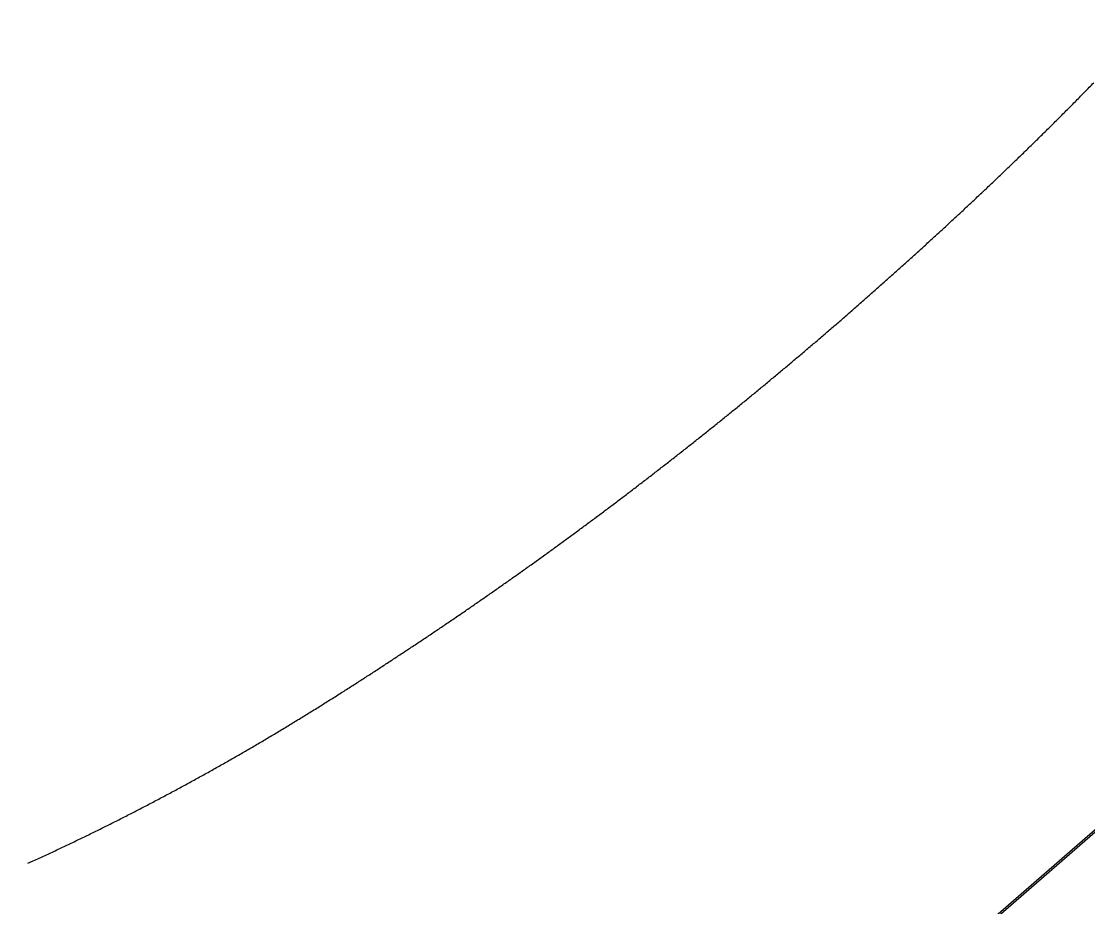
# Model space of a CAD drawing. Extents: x 527 to 614, y 487 to 635.
# Drawn here: x 592.727 to 597.581, y 516.752 to 520.782 of the extents above; entities that cross this region are included whole.
import ezdxf

# ---------------------------------------------------------------- set-up
doc = ezdxf.new("R2010")
doc.units = 0
doc.header["$MEASUREMENT"] = 0
for name, color, linetype in [('1', 4, 'Continuous'), ('204', 7, 'Continuous'), ('SPA', 2, 'Continuous')]:
    doc.layers.add(name, color=color, linetype=linetype)

# ---------------------------------------------------------------- blocks, each defined once
blk = doc.blocks.new('55')
at = {"layer": '204', "color": 4, "linetype": 'Continuous'}
for p, q in [((-0.638043, 0.807615), (-6.263176, -4.08224)), ((-0.838045, 0.644162), (-7.632718, -5.262357))]:
    blk.add_line(p, q, dxfattribs=at)
for points in [[(-1.030664, 0.295698, -0.00000094), (-1.065456, 0.258308, -0.0000009), (-1.100247, 0.220917, -0.00000086), (-1.13504, 0.183527, -0.00000081), (-1.169832, 0.146137, -0.00000077), (-1.204625, 0.108746, -0.00000072), (-1.239418, 0.071355, -0.00000068), (-1.274211, 0.033965, -0.00000064), (-1.309005, -0.003426, -0.0000006), (-1.343799, -0.040817, -0.00000055), (-1.378593, -0.078208, -0.00000051), (-1.413388, -0.1156, -0.00000046), (-1.448182, -0.152991, -0.00000042), (-1.482977, -0.190382, -0.00000038), (-1.517772, -0.227774, -0.00000034), (-1.552567, -0.265165, -0.00000029), (-1.587362, -0.302557, -0.00000025), (-1.622158, -0.339948, -0.0000002), (-1.656953, -0.37734, -0.00000016), (-1.691748, -0.414732, -0.00000012), (-1.726544, -0.452123, -0.00000007), (-1.76134, -0.489515, -0.00000003), (-1.796135, -0.526907)], [(-1.830931, -0.564299, 0.00000004), (-1.865726, -0.60169, 0.00000006), (-1.900522, -0.639082, 0.00000005), (-1.935318, -0.676474, 0.00000005), (-1.970113, -0.713866, 0.00000005), (-2.004909, -0.751257, 0.00000005), (-2.039704, -0.788649, 0.00000005), (-2.0745, -0.826041, 0.00000005), (-2.109295, -0.863433, 0.00000005), (-2.144091, -0.900825, 0.00000005), (-2.178886, -0.938217, 0.00000005), (-2.213682, -0.975608, 0.00000005), (-2.248478, -1.013, 0.00000005), (-2.283273, -1.050392, 0.00000005), (-2.318069, -1.087784, 0.00000005), (-2.352864, -1.125176, 0.00000005), (-2.38766, -1.162568, 0.00000005), (-2.422455, -1.19996, 0.00000005), (-2.45725, -1.237351, 0.00000005), (-2.492046, -1.274743, 0.00000005), (-2.526841, -1.312135, 0.00000005), (-2.561637, -1.349527, 0.00000005), (-2.596432, -1.386919, 0.00000005), (-2.631228, -1.424311, 0.00000005), (-2.666023, -1.461703, 0.00000005), (-2.700818, -1.499095, 0.00000005), (-2.735614, -1.536487, 0.00000005), (-2.770409, -1.573879, 0.00000005), (-2.805205, -1.611271, 0.00000005), (-2.84, -1.648663, 0.00000005), (-2.874795, -1.686055, 0.00000005), (-2.909591, -1.723447, 0.00000005), (-2.944386, -1.760839, 0.00000005), (-2.979181, -1.798231, 0.00000005), (-3.013977, -1.835623, 0.00000005), (-3.048772, -1.873015, 0.00000005), (-3.083567, -1.910407, 0.00000005), (-3.118363, -1.947799, 0.00000005), (-3.153158, -1.985191, 0.00000005), (-3.187953, -2.022583, 0.00000005), (-3.222749, -2.059975, 0.00000005), (-3.257544, -2.097367, 0.00000005), (-3.292339, -2.134759, 0.00000005), (-3.327135, -2.172151, 0.00000005), (-3.36193, -2.209543, 0.00000005), (-3.396725, -2.246935, 0.00000005), (-3.43152, -2.284328, 0.00000005), (-3.466316, -2.32172, 0.00000005), (-3.501111, -2.359112, 0.00000005), (-3.535906, -2.396504, 0.00000005), (-3.570701, -2.433896, 0.00000005), (-3.605496, -2.471288, 0.00000005), (-3.640292, -2.50868, 0.00000005), (-3.675087, -2.546073, 0.00000005), (-3.709882, -2.583465, 0.00000005), (-3.744677, -2.620857, 0.00000005), (-3.779472, -2.658249, 0.00000005), (-3.814267, -2.695641, 0.00000005), (-3.849063, -2.733033, 0.00000005), (-3.883858, -2.770426, 0.00000005), (-3.918653, -2.807818, 0.00000005), (-3.953448, -2.84521, 0.00000005), (-3.988243, -2.882602, 0.00000005), (-4.023038, -2.919995, 0.00000005), (-4.057833, -2.957387, 0.00000005), (-4.092628, -2.994779, 0.00000005), (-4.127423, -3.032171, 0.00000005), (-4.162218, -3.069564, 0.00000005), (-4.197014, -3.106956, 0.00000005), (-4.231809, -3.144348, 0.00000005), (-4.266604, -3.18174, 0.00000005), (-4.301399, -3.219133, 0.00000005), (-4.336194, -3.256525, 0.00000005), (-4.370989, -3.293917, 0.00000005), (-4.405784, -3.33131, 0.00000005), (-4.440579, -3.368702, 0.00000005), (-4.475374, -3.406094, 0.00000005), (-4.510169, -3.443487, 0.00000005), (-4.544964, -3.480879, 0.00000005), (-4.579759, -3.518271, 0.00000005), (-4.614554, -3.555664, 0.00000005), (-4.649349, -3.593056, 0.00000005), (-4.684144, -3.630448, 0.00000005), (-4.718938, -3.667841, 0.00000005), (-4.753733, -3.705233, 0.00000005), (-4.788528, -3.742626, 0.00000005), (-4.823323, -3.780018, 0.00000005), (-4.858118, -3.81741, 0.00000005), (-4.892913, -3.854803, 0.00000006), (-4.927708, -3.892195, 0.00000006), (-4.962503, -3.929588, 0.00000006), (-4.997298, -3.96698, 0.00000006), (-5.032093, -4.004373, 0.00000006), (-5.066888, -4.041765, 0.00000006), (-5.101682, -4.079158, 0.00000005), (-5.136476, -4.116549, 0.00000006), (-5.171272, -4.153943, 0.00000006), (-5.206071, -4.19134, 0.00000005), (-5.240862, -4.228728, 0.00000005), (-5.275639, -4.266101, 0.00000006), (-5.310451, -4.303513, 0.00000009), (-5.345316, -4.340981, 0.00000005), (-5.380041, -4.378298, -0.00000007), (-5.414557, -4.415391, 0.00000008), (-5.44963, -4.453083, 0.00000052), (-5.485522, -4.491655, -0.00000005), (-5.51922, -4.527868, -0.00000193), (-5.549684, -4.560606, 0.00000062), (-5.588809, -4.602653, 0.00000589)], [(-5.649071, -4.667417, 0.00000318), (-5.727989, -4.752233, 0.00000143)], [(-0.88808, 0.413868, -0.00000008), (-0.936805, 0.361503, -0.00000008), (-0.98553, 0.309139, -0.00000008), (-1.034255, 0.256774, -0.00000007), (-1.082979, 0.204409, -0.00000006), (-1.131704, 0.152045, -0.00000005), (-1.180429, 0.09968, -0.00000004), (-1.229154, 0.047316, -0.00000004), (-1.277879, -0.005049, -0.00000003), (-1.326604, -0.057414, -0.00000002), (-1.375329, -0.109779)], [(-1.618954, -0.371602, 0.00000003), (-1.667679, -0.423967, 0.00000004), (-1.716404, -0.476332, 0.00000005), (-1.765129, -0.528696, 0.00000005), (-1.813854, -0.581061, 0.00000006), (-1.862579, -0.633426, 0.00000006), (-1.911304, -0.685791, 0.00000006), (-1.960029, -0.738156, 0.00000006), (-2.008754, -0.79052, 0.00000006), (-2.057479, -0.842885, 0.00000006), (-2.106204, -0.89525, 0.00000006), (-2.154929, -0.947615, 0.00000006), (-2.203654, -0.99998, 0.00000006), (-2.252379, -1.052345, 0.00000006), (-2.301104, -1.10471, 0.00000006), (-2.349829, -1.157075, 0.00000006), (-2.398553, -1.20944, 0.00000006), (-2.447278, -1.261805, 0.00000006), (-2.496003, -1.31417, 0.00000006), (-2.544728, -1.366535, 0.00000006), (-2.593453, -1.4189, 0.00000006), (-2.642177, -1.471265, 0.00000006), (-2.690902, -1.52363, 0.00000006), (-2.739627, -1.575995, 0.00000006), (-2.788352, -1.62836, 0.00000006), (-2.837076, -1.680725, 0.00000006), (-2.885801, -1.73309, 0.00000006), (-2.934526, -1.785455, 0.00000006), (-2.983251, -1.83782, 0.00000006), (-3.031975, -1.890185, 0.00000006), (-3.0807, -1.94255, 0.00000006), (-3.129424, -1.994915, 0.00000006), (-3.178149, -2.04728, 0.00000006), (-3.226874, -2.099646, 0.00000006), (-3.275598, -2.152011, 0.00000006), (-3.324323, -2.204376, 0.00000006), (-3.373047, -2.256741, 0.00000006), (-3.421772, -2.309106, 0.00000006), (-3.470497, -2.361471, 0.00000006), (-3.519221, -2.413837, 0.00000006), (-3.567946, -2.466202, 0.00000006), (-3.61667, -2.518567, 0.00000006), (-3.665395, -2.570932, 0.00000006), (-3.714119, -2.623298, 0.00000006), (-3.762844, -2.675663, 0.00000006), (-3.811568, -2.728028, 0.00000006), (-3.860293, -2.780394, 0.00000006), (-3.909017, -2.832759, 0.00000006), (-3.957741, -2.885124, 0.00000006), (-4.006466, -2.93749, 0.00000006), (-4.05519, -2.989855, 0.00000006), (-4.103915, -3.04222, 0.00000006), (-4.152639, -3.094586, 0.00000006), (-4.201363, -3.146951, 0.00000006), (-4.250088, -3.199317, 0.00000006), (-4.298812, -3.251682, 0.00000006), (-4.347536, -3.304048, 0.00000006), (-4.39626, -3.356413, 0.00000006), (-4.444985, -3.408778, 0.00000006), (-4.493709, -3.461144, 0.00000006), (-4.542433, -3.513509, 0.00000006), (-4.591158, -3.565875, 0.00000006), (-4.639882, -3.61824, 0.00000006), (-4.688606, -3.670606, 0.00000006), (-4.73733, -3.722972, 0.00000007), (-4.786055, -3.775338, 0.00000007), (-4.834778, -3.827703, 0.00000006), (-4.883501, -3.880067, 0.00000007), (-4.932227, -3.932434, 0.00000007), (-4.980957, -3.984806, 0.00000006), (-5.029675, -4.037165, 0.00000006), (-5.078374, -4.089504, 0.00000007), (-5.127123, -4.141896, 0.00000008), (-5.175946, -4.194368, 0.00000008), (-5.224571, -4.246628, 0.00000009), (-5.272906, -4.298575, 0.00000013), (-5.32202, -4.35136, 0.00000019), (-5.372281, -4.405377, 0.00000015), (-5.419468, -4.456092, 0.00000002), (-5.462129, -4.501941, 0.00000026), (-5.516918, -4.560825, 0.00000053), (-5.601305, -4.651521, 0.00000027), (-5.711819, -4.770296, 0.00000014)]]:
    blk.add_lwpolyline(points, format="xyb", dxfattribs=at)
for radius in [129.19715, 129.18215]:
    blk.add_arc((89.014102, -92.312677), radius, 134.11023, 136.87079, dxfattribs=at)
blk = doc.blocks.new('2010VANGUARD')
at = {"layer": 'SPA'}
blk.add_lwpolyline([(65.857, 11.9267), (65.8809, 11.9376, 0.000686), (65.9084, 11.9503, 0.000665), (65.935, 11.9626, 0.000665), (65.9616, 11.9749, 0.000662), (65.9881, 11.9874, 0.00066), (66.0146, 11.9999, 0.00066), (66.041, 12.0124, 0.000659), (66.0674, 12.0251, 0.000656), (66.0938, 12.0378, 0.000655), (66.1201, 12.0505, 0.000655), (66.1464, 12.0634, 0.000652), (66.1726, 12.0763, 0.000651), (66.1987, 12.0892, 0.00065), (66.2249, 12.1022, 0.000649), (66.251, 12.1153, 0.000647), (66.2771, 12.1285, 0.000645), (66.3031, 12.1417, 0.000645), (66.3291, 12.155, 0.000643), (66.355, 12.1683, 0.000642), (66.3809, 12.1818, 0.000641), (66.4068, 12.1952, 0.000639), (66.4326, 12.2088, 0.000637), (66.4583, 12.2224, 0.000637), (66.4841, 12.236, 0.000636), (66.5098, 12.2498, 0.000634), (66.5354, 12.2635, 0.000633), (66.5611, 12.2774, 0.000631), (66.5866, 12.2913, 0.00063), (66.6121, 12.3053, 0.000629), (66.6376, 12.3193, 0.000627), (66.6631, 12.3334, 0.000626), (66.6885, 12.3475, 0.000626), (66.7138, 12.3618, 0.000625), (66.7392, 12.376, 0.000624), (66.7644, 12.3904, 0.000624), (66.7897, 12.4048, 0.000623), (66.8149, 12.4192, 0.000623), (66.8401, 12.4337, 0.000622), (66.8652, 12.4483, 0.000621), (66.8903, 12.463, 0.000621), (66.9154, 12.4777, 0.000619), (66.9404, 12.4924, 0.000618), (66.9653, 12.5073, 0.000619), (66.9902, 12.5222, 0.000619), (67.0151, 12.5371, 0.000616), (67.04, 12.5521, 0.000612), (67.0648, 12.5672, 0.000618), (67.0896, 12.5823, 0.000635), (67.1145, 12.5976, 0.000638), (67.1392, 12.6129, 0.000626), (67.1638, 12.6281, 0.000595), (67.1881, 12.6433, 0.000536), (67.2121, 12.6584, 0.00049), (67.2358, 12.6733, 0.000444), (67.2593, 12.6882, 0.000402), (67.2826, 12.7029, 0.000356), (67.3058, 12.7177, 0.000342), (67.3289, 12.7324, 0.000355), (67.3521, 12.7473, 0.00036), (67.3753, 12.7622, 0.000358), (67.3984, 12.7771, 0.000357), (67.4216, 12.7921, 0.000358), (67.4447, 12.807, 0.000359), (67.4678, 12.8221, 0.000359), (67.4908, 12.8371, 0.000359), (67.5139, 12.8522, 0.00036), (67.5369, 12.8673, 0.00036), (67.5599, 12.8825, 0.000361), (67.5829, 12.8977, 0.000361), (67.6059, 12.9129, 0.000362), (67.6288, 12.9282, 0.000362), (67.6517, 12.9435, 0.000363), (67.6747, 12.9588, 0.000363), (67.6976, 12.9742, 0.000363), (67.7204, 12.9896, 0.000364), (67.7433, 13.005, 0.000364), (67.7661, 13.0205, 0.000364), (67.7889, 13.036, 0.000366), (67.8117, 13.0516, 0.000366), (67.8345, 13.0671, 0.000366), (67.8572, 13.0827, 0.000367), (67.8799, 13.0984, 0.000367), (67.9026, 13.1141, 0.000367), (67.9253, 13.1298, 0.000368), (67.948, 13.1455, 0.000368), (67.9706, 13.1613, 0.000369), (67.9932, 13.1771, 0.00037), (68.0158, 13.193, 0.00037), (68.0384, 13.2089, 0.00037), (68.061, 13.2248, 0.00037), (68.0835, 13.2408, 0.000371), (68.106, 13.2568, 0.000372), (68.1285, 13.2728, 0.000371), (68.151, 13.2889, 0.000372), (68.1734, 13.305, 0.000373), (68.1958, 13.3211, 0.000374), (68.2182, 13.3373, 0.000373), (68.2406, 13.3535, 0.000373), (68.263, 13.3697, 0.000371), (68.2853, 13.386, 0.000369), (68.3075, 13.4023, 0.000368), (68.3298, 13.4186, 0.000367), (68.352, 13.4349, 0.000368), (68.3742, 13.4513, 0.000367), (68.3964, 13.4678, 0.000366), (68.4186, 13.4842, 0.000365), (68.4407, 13.5007, 0.000365), (68.4627, 13.5172, 0.000365), (68.4848, 13.5337, 0.000364), (68.5069, 13.5503, 0.000363), (68.5289, 13.5668, 0.000363), (68.5508, 13.5835, 0.000362), (68.5728, 13.6001, 0.000362), (68.5947, 13.6168, 0.000361), (68.6167, 13.6335, 0.00036), (68.6385, 13.6503, 0.00036), (68.6604, 13.6671, 0.000359), (68.6822, 13.6838, 0.000359), (68.704, 13.7007, 0.000358), (68.7258, 13.7176, 0.000357), (68.7475, 13.7344, 0.000357), (68.7692, 13.7514, 0.000356), (68.7909, 13.7683, 0.000356), (68.8126, 13.7853, 0.000355), (68.8342, 13.8023, 0.000354), (68.8558, 13.8193, 0.000354), (68.8774, 13.8364, 0.000354), (68.899, 13.8535, 0.000353), (68.9205, 13.8706, 0.000353), (68.942, 13.8878, 0.000352), (68.9635, 13.9049, 0.000351), (68.9849, 13.9221, 0.000351), (69.0063, 13.9394, 0.00035), (69.0277, 13.9566, 0.000349), (69.0491, 13.9739, 0.000349), (69.0704, 13.9912, 0.000349), (69.0918, 14.0086, 0.000348), (69.113, 14.026, 0.000348), (69.1343, 14.0434, 0.000347), (69.1555, 14.0608, 0.000347), (69.1768, 14.0783, 0.000346), (69.1979, 14.0958, 0.000346), (69.2191, 14.1133, 0.000345), (69.2402, 14.1308, 0.000345), (69.2613, 14.1484, 0.000344), (69.2824, 14.166, 0.000344), (69.3035, 14.1836, 0.000343), (69.3245, 14.2013, 0.000343), (69.3455, 14.2189, 0.000342), (69.3664, 14.2366, 0.000342), (69.3874, 14.2544, 0.000342), (69.4083, 14.2721, 0.000341), (69.4292, 14.2899, 0.00034), (69.4501, 14.3077, 0.00034), (69.4709, 14.3256, 0.00034), (69.4917, 14.3434, 0.000339), (69.5125, 14.3613, 0.000338), (69.5333, 14.3792, 0.000338), (69.554, 14.3972, 0.000338), (69.5747, 14.4152, 0.000337), (69.5954, 14.4332, 0.000337), (69.6161, 14.4512, 0.000336), (69.6367, 14.4693, 0.000336), (69.6573, 14.4873, 0.000335), (69.6778, 14.5054, 0.000335), (69.6984, 14.5236, 0.000334), (69.7189, 14.5417, 0.000334), (69.7394, 14.5599, 0.000334), (69.7599, 14.5781, 0.000333), (69.7803, 14.5963, 0.000333), (69.8008, 14.6146, 0.000333), (69.8212, 14.6329, 0.000332), (69.8415, 14.6512, 0.000332), (69.8619, 14.6695, 0.000331), (69.8822, 14.6879, 0.000331), (69.9025, 14.7063, 0.000331), (69.9227, 14.7247, 0.00033), (69.943, 14.7431, 0.000329), (69.9632, 14.7616, 0.00033), (69.9834, 14.7801, 0.000331), (70.0036, 14.7986, 0.000327), (70.0236, 14.8171, 0.000319), (70.0437, 14.8356, 0.000316), (70.0637, 14.8542, 0.000317), (70.0837, 14.8727, 0.00032), (70.1038, 14.8914, 0.000324), (70.1238, 14.91, 0.000328), (70.1438, 14.9287, 0.000332), (70.1638, 14.9475, 0.000335), (70.1838, 14.9663, 0.000339), (70.2037, 14.9851, 0.000343), (70.2237, 15.004, 0.000347), (70.2437, 15.0229, 0.00035), (70.2636, 15.0419, 0.000355), (70.2835, 15.0609, 0.000358), (70.3034, 15.0799, 0.00036), (70.3233, 15.099, 0.000366), (70.3432, 15.1182, 0.000376), (70.3632, 15.1374, 0.000393), (70.3832, 15.1568, 0.000422), (70.4033, 15.1763, 0.000435), (70.4234, 15.1959, 0.000438), (70.4434, 15.2155, 0.000443), (70.4634, 15.2351, 0.000452), (70.4835, 15.2549, 0.000458), (70.5034, 15.2746, 0.000466), (70.5235, 15.2945, 0.000472), (70.5435, 15.3145, 0.000479), (70.5634, 15.3344, 0.000487), (70.5834, 15.3545, 0.000494), (70.6034, 15.3747, 0.0005), (70.6233, 15.3948, 0.000507), (70.6433, 15.4151, 0.000515), (70.6632, 15.4355, 0.000522), (70.6831, 15.4559, 0.00052), (70.7029, 15.4762, 0.000509)], format="xyb", dxfattribs=at)
at = {"layer": '1'}
blk.add_blockref('55', (75.7004, 15.0449), dxfattribs=at)

msp = doc.modelspace()

# ---------------------------------------------------------------- block references
at = {"layer": '1'}
msp.add_blockref('2010VANGUARD', (526.9005, 505.0267), dxfattribs=at)

doc.saveas('drawing.dxf')
